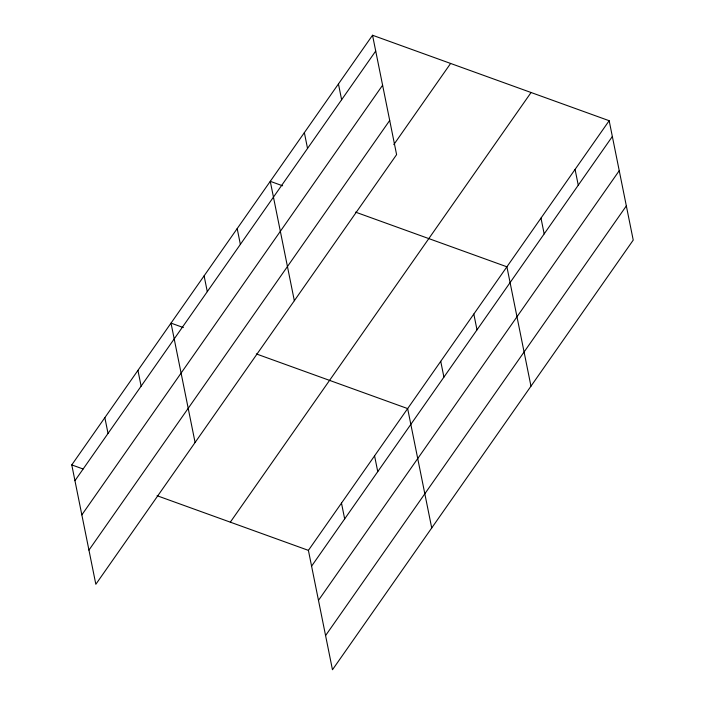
<?xml version="1.0" encoding="UTF-8"?>
<svg xmlns="http://www.w3.org/2000/svg" width="705" height="705" viewBox="0 0 705 705"><rect width="100%" height="100%" fill="white"/><g stroke="black" fill="none" stroke-linecap="round" stroke-linejoin="round"><path stroke-width="1.06" d="M372.531 35.25L396.598 154.633L95.836 584.286L71.769 464.903L372.531 35.25L609.164 120.714L633.231 240.097L332.469 669.75L308.402 550.367L609.164 120.714M74.95 480.695L375.712 51.042M81.842 514.879L382.603 85.226M88.945 550.103L389.706 120.449M393.804 144.613L450.618 63.45M230.315 522.167L531.068 92.514M311.584 566.159L612.345 136.514M318.475 600.343L619.237 170.698M325.578 635.566L626.34 205.913M282.599 185.785L270.271 181.335L294.337 300.709M355.576 212.143L506.904 266.798L530.971 386.181M183.353 327.569L171.015 323.119L195.091 442.493M256.329 353.928L407.649 408.583L431.724 527.966M71.769 464.903L83.067 468.984M157.074 495.712L308.402 550.367M575.077 169.411L578.259 185.203M540.991 218.109L544.172 233.901M473.822 314.06L477.003 329.852M440.731 361.321L443.921 377.113M338.444 83.948L341.625 99.74M374.567 455.844L377.757 471.636M304.357 132.637L307.539 148.429M341.484 503.106L344.666 518.898M237.188 228.596L240.37 244.388M204.106 275.858L207.288 291.65M137.933 370.381L141.123 386.173M104.851 417.642L108.032 433.434"/></g></svg>
